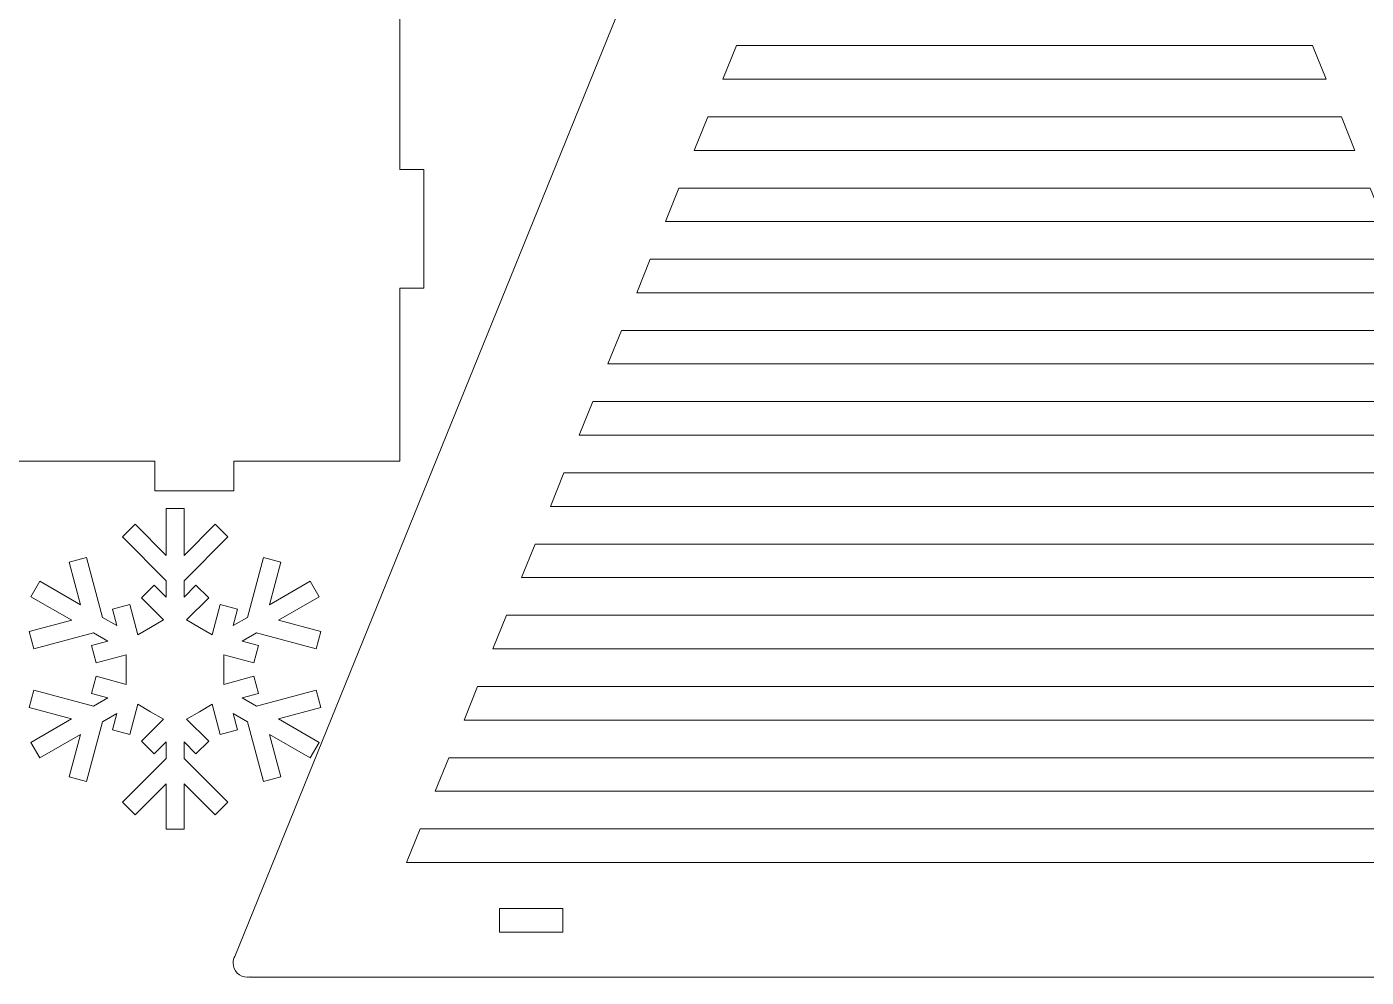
# Model space of a CAD drawing. Header units: centimetres. Extents: x -31 to 27.7, y -11 to 13.4.
# Drawn here: x -6.39 to 10.52, y -11 to 1.01 of the extents above; entities that cross this region are included whole.
import ezdxf

# ---------------------------------------------------------------- set-up
doc = ezdxf.new("R2010")
doc.units = ezdxf.units.CM
doc.header["$MEASUREMENT"] = 0
doc.layers.add('layer 1', color=7, linetype='Continuous')

msp = doc.modelspace()

# ---------------------------------------------------------------- linework, layer by layer
at = {"layer": 'layer 1', "lineweight": 9}
for points, knots in [([(-1.67571, 13.02571), (-1.67571, 13.02571), (-1.67571, 10.85327), (-1.67571, 10.85327), (-1.67571, 10.85327), (-1.67571, 10.85327), (-1.37571, 10.85327), (-1.37571, 10.85327), (-1.37571, 10.85327), (-1.37571, 10.85327), (-1.37571, 9.35327), (-1.37571, 9.35327), (-1.37571, 9.35327), (-1.37571, 9.35327), (-1.67571, 9.35327), (-1.67571, 9.35327), (-1.67571, 9.35327), (-1.67571, 9.35327), (-1.67571, 6.97005), (-1.67571, 6.97005), (-1.67571, 6.97005), (-1.67571, 6.97005), (-1.37571, 6.97005), (-1.37571, 6.97005), (-1.37571, 6.97005), (-1.37571, 6.47005), (-1.37571, 5.97005), (-1.37571, 5.47005), (-1.37571, 5.47005), (-1.37571, 5.47005), (-1.67571, 5.47005), (-1.67571, 5.47005), (-1.67571, 5.47005), (-1.67571, 5.47005), (-1.67571, 3.08684), (-1.67571, 3.08684), (-1.67571, 3.08684), (-1.67571, 3.08684), (-1.37571, 3.08684), (-1.37571, 3.08684), (-1.37571, 3.08684), (-1.37571, 2.58684), (-1.37571, 2.08684), (-1.37571, 1.58684), (-1.37571, 1.58684), (-1.37571, 1.58684), (-1.67571, 1.58684), (-1.67571, 1.58684), (-1.67571, 1.58684), (-1.67571, 1.58684), (-1.67571, -0.79638), (-1.67571, -0.79638), (-1.67571, -0.79638), (-1.67571, -0.79638), (-1.37571, -0.79638), (-1.37571, -0.79638), (-1.37571, -0.79638), (-1.37571, -0.79638), (-1.37571, -2.29638), (-1.37571, -2.29638), (-1.37571, -2.29638), (-1.37571, -2.29638), (-1.67571, -2.29638), (-1.67571, -2.29638), (-1.67571, -2.29638), (-1.67571, -2.29638), (-1.67571, -4.48057), (-1.67571, -4.48057), (-1.67571, -4.48057), (-1.67571, -4.48057), (-3.77071, -4.48057), (-3.77071, -4.48057), (-3.77071, -4.48057), (-3.77071, -4.48057), (-3.77071, -4.85631), (-3.77071, -4.85631), (-3.77071, -4.85631), (-3.77071, -4.85631), (-4.77071, -4.85631), (-4.77071, -4.85631), (-4.77071, -4.85631), (-4.77071, -4.85631), (-4.77071, -4.48057), (-4.77071, -4.48057), (-4.77071, -4.48057), (-4.77071, -4.48057), (-7.58071, -4.48057), (-7.58071, -4.48057), (-7.58071, -4.48057), (-7.58071, -4.48057), (-7.58071, -4.85631), (-7.58071, -4.85631), (-7.58071, -4.85631), (-7.58071, -4.85631), (-8.58071, -4.85631), (-8.58071, -4.85631), (-8.58071, -4.85631), (-8.58071, -4.85631), (-8.58071, -4.48057), (-8.58071, -4.48057), (-8.58071, -4.48057), (-8.58071, -4.48057), (-10.67571, -4.48057), (-10.67571, -4.48057), (-10.67571, -4.48057), (-10.67571, -4.48057), (-10.67571, -1.97187), (-10.67571, -1.97187), (-10.67571, -1.97187), (-10.67571, -1.97187), (-10.97967, -1.97187), (-10.97967, -1.97187), (-10.97967, -1.97187), (-11.18096, -1.96792), (-11.34425, -1.82772), (-11.34425, -1.62021), (-11.34425, -1.62021), (-11.34425, -1.4244), (-11.18116, -1.26567), (-10.97996, -1.26567), (-10.97996, -1.26567), (-10.97996, -1.26567), (-10.97967, -1.26567), (-10.97967, -1.26567), (-10.97967, -1.26567), (-10.97967, -1.26567), (-10.97967, -1.57187), (-10.97967, -1.57187), (-10.97967, -1.57187), (-10.97967, -1.57187), (-10.67571, -1.57187), (-10.67571, -1.57187), (-10.67571, -1.57187), (-10.67571, -1.57187), (-10.67571, 10.50675), (-10.67571, 10.50675), (-10.67571, 10.50675), (-10.67571, 10.50675), (-10.97967, 10.50675), (-10.97967, 10.50675), (-10.97967, 10.50675), (-11.18096, 10.5107), (-11.34425, 10.6509), (-11.34425, 10.85841), (-11.34425, 10.85841), (-11.34425, 11.05422), (-11.18116, 11.21295), (-10.97996, 11.21295), (-10.97996, 11.21295), (-10.97996, 11.21295), (-10.97967, 11.21295), (-10.97967, 11.21295), (-10.97967, 11.21295), (-10.97967, 11.21295), (-10.97967, 10.90675), (-10.97967, 10.90675), (-10.97967, 10.90675), (-10.97967, 10.90675), (-10.67571, 10.90675), (-10.67571, 10.90675), (-10.67571, 10.90675), (-10.67571, 10.90675), (-10.67571, 13.02571), (-10.67571, 13.02571), (-10.67571, 13.02571), (-10.67571, 13.02571), (-8.58071, 13.02571), (-8.58071, 13.02571), (-8.58071, 13.02571), (-8.58071, 13.02571), (-8.58071, 13.4132), (-8.58071, 13.4132), (-8.58071, 13.4132), (-8.58071, 13.4132), (-7.58071, 13.4132), (-7.58071, 13.4132), (-7.58071, 13.4132), (-7.58071, 13.4132), (-7.58071, 13.02571), (-7.58071, 13.02571), (-7.58071, 13.02571), (-7.58071, 13.02571), (-4.77071, 13.02571), (-4.77071, 13.02571), (-4.77071, 13.02571), (-4.77071, 13.02571), (-4.77071, 13.4132), (-4.77071, 13.4132), (-4.77071, 13.4132), (-4.77071, 13.4132), (-3.77071, 13.4132), (-3.77071, 13.4132), (-3.77071, 13.4132), (-3.77071, 13.4132), (-3.77071, 13.02571), (-3.77071, 13.02571), (-3.77071, 13.02571), (-3.77071, 13.02571), (-1.67571, 13.02571), (-1.67571, 13.02571)], [0, 0, 0, 0, 0.01960784, 0.01960784, 0.01960784, 0.01960784, 0.03921569, 0.03921569, 0.03921569, 0.03921569, 0.05882353, 0.05882353, 0.05882353, 0.05882353, 0.07843137, 0.07843137, 0.07843137, 0.07843137, 0.09803922, 0.09803922, 0.09803922, 0.09803922, 0.11764706, 0.11764706, 0.11764706, 0.11764706, 0.1372549, 0.1372549, 0.1372549, 0.1372549, 0.15686275, 0.15686275, 0.15686275, 0.15686275, 0.17647059, 0.17647059, 0.17647059, 0.17647059, 0.19607843, 0.19607843, 0.19607843, 0.19607843, 0.21568627, 0.21568627, 0.21568627, 0.21568627, 0.23529412, 0.23529412, 0.23529412, 0.23529412, 0.25490196, 0.25490196, 0.25490196, 0.25490196, 0.2745098, 0.2745098, 0.2745098, 0.2745098, 0.29411765, 0.29411765, 0.29411765, 0.29411765, 0.31372549, 0.31372549, 0.31372549, 0.31372549, 0.33333333, 0.33333333, 0.33333333, 0.33333333, 0.35294118, 0.35294118, 0.35294118, 0.35294118, 0.37254902, 0.37254902, 0.37254902, 0.37254902, 0.39215686, 0.39215686, 0.39215686, 0.39215686, 0.41176471, 0.41176471, 0.41176471, 0.41176471, 0.43137255, 0.43137255, 0.43137255, 0.43137255, 0.45098039, 0.45098039, 0.45098039, 0.45098039, 0.47058824, 0.47058824, 0.47058824, 0.47058824, 0.49019608, 0.49019608, 0.49019608, 0.49019608, 0.50980392, 0.50980392, 0.50980392, 0.50980392, 0.52941176, 0.52941176, 0.52941176, 0.52941176, 0.54901961, 0.54901961, 0.54901961, 0.54901961, 0.56862745, 0.56862745, 0.56862745, 0.56862745, 0.58823529, 0.58823529, 0.58823529, 0.58823529, 0.60784314, 0.60784314, 0.60784314, 0.60784314, 0.62745098, 0.62745098, 0.62745098, 0.62745098, 0.64705882, 0.64705882, 0.64705882, 0.64705882, 0.66666667, 0.66666667, 0.66666667, 0.66666667, 0.68627451, 0.68627451, 0.68627451, 0.68627451, 0.70588235, 0.70588235, 0.70588235, 0.70588235, 0.7254902, 0.7254902, 0.7254902, 0.7254902, 0.74509804, 0.74509804, 0.74509804, 0.74509804, 0.76470588, 0.76470588, 0.76470588, 0.76470588, 0.78431373, 0.78431373, 0.78431373, 0.78431373, 0.80392157, 0.80392157, 0.80392157, 0.80392157, 0.82352941, 0.82352941, 0.82352941, 0.82352941, 0.84313725, 0.84313725, 0.84313725, 0.84313725, 0.8627451, 0.8627451, 0.8627451, 0.8627451, 0.88235294, 0.88235294, 0.88235294, 0.88235294, 0.90196078, 0.90196078, 0.90196078, 0.90196078, 0.92156863, 0.92156863, 0.92156863, 0.92156863, 0.94117647, 0.94117647, 0.94117647, 0.94117647, 0.96078431, 0.96078431, 0.96078431, 0.96078431, 1, 1, 1, 1]), ([(-3.76182, -10.73579), (-3.76182, -10.73579), (5.17882, 11.29612), (5.17882, 11.29612), (5.17882, 11.29612), (5.34694, 11.71039), (5.7582, 12.00795), (6.21855, 12.00274), (6.21855, 12.00274), (6.67889, 12.00795), (7.09016, 11.71038), (7.25827, 11.29612), (7.25827, 11.29612), (7.25827, 11.29612), (16.20211, -10.74368), (16.20211, -10.74368), (16.20211, -10.74368), (16.20211, -10.74368), (16.20152, -10.74398), (16.20152, -10.74398), (16.20152, -10.74398), (16.21199, -10.76661), (16.21783, -10.79179), (16.21783, -10.81831), (16.21783, -10.81831), (16.21783, -10.91695), (16.13717, -10.99691), (16.03768, -10.99691), (16.03768, -10.99691), (16.03472, -10.99691), (16.03177, -10.99684), (16.02885, -10.9967), (16.02885, -10.9967), (16.02885, -10.9967), (16.02889, -10.99723), (16.02889, -10.99723), (16.02889, -10.99723), (16.02889, -10.99723), (-3.56811, -10.99723), (-3.56811, -10.99723), (-3.56811, -10.99723), (-3.56811, -10.99723), (-3.56974, -10.99404), (-3.56974, -10.99404), (-3.56974, -10.99404), (-3.58022, -10.99592), (-3.59102, -10.99691), (-3.60204, -10.99691), (-3.60204, -10.99691), (-3.70152, -10.99691), (-3.78218, -10.91695), (-3.78218, -10.81831), (-3.78218, -10.81831), (-3.78218, -10.78854), (-3.77482, -10.76047), (-3.76182, -10.73579)], [0, 0, 0, 0, 0.06666667, 0.06666667, 0.06666667, 0.06666667, 0.13333333, 0.13333333, 0.13333333, 0.13333333, 0.2, 0.2, 0.2, 0.2, 0.26666667, 0.26666667, 0.26666667, 0.26666667, 0.33333333, 0.33333333, 0.33333333, 0.33333333, 0.4, 0.4, 0.4, 0.4, 0.46666667, 0.46666667, 0.46666667, 0.46666667, 0.53333333, 0.53333333, 0.53333333, 0.53333333, 0.6, 0.6, 0.6, 0.6, 0.66666667, 0.66666667, 0.66666667, 0.66666667, 0.73333333, 0.73333333, 0.73333333, 0.73333333, 0.8, 0.8, 0.8, 0.8, 0.86666667, 0.86666667, 0.86666667, 0.86666667, 1, 1, 1, 1]), ([(2.57323, 0.76803), (2.57323, 0.76803), (9.84627, 0.76803), (9.84627, 0.76803), (9.84627, 0.76803), (9.84627, 0.76803), (10.01721, 0.3447), (10.01721, 0.3447), (10.01721, 0.3447), (10.01721, 0.3447), (2.40229, 0.3447), (2.40229, 0.3447), (2.40229, 0.3447), (2.40229, 0.3447), (2.57323, 0.76803), (2.57323, 0.76803)], [0, 0, 0, 0, 0.2, 0.2, 0.2, 0.2, 0.4, 0.4, 0.4, 0.4, 0.6, 0.6, 0.6, 0.6, 1, 1, 1, 1]), ([(2.2101, -0.13127), (2.2101, -0.13127), (10.2094, -0.13127), (10.2094, -0.13127), (10.2094, -0.13127), (10.2094, -0.13127), (10.38034, -0.5546), (10.38034, -0.5546), (10.38034, -0.5546), (10.38034, -0.5546), (2.03916, -0.5546), (2.03916, -0.5546), (2.03916, -0.5546), (2.03916, -0.5546), (2.2101, -0.13127), (2.2101, -0.13127)], [0, 0, 0, 0, 0.2, 0.2, 0.2, 0.2, 0.4, 0.4, 0.4, 0.4, 0.6, 0.6, 0.6, 0.6, 1, 1, 1, 1]), ([(1.84697, -1.03057), (1.84697, -1.03057), (10.57254, -1.03057), (10.57254, -1.03057), (10.57254, -1.03057), (10.57254, -1.03057), (10.74348, -1.4539), (10.74348, -1.4539), (10.74348, -1.4539), (10.74348, -1.4539), (1.67603, -1.4539), (1.67603, -1.4539), (1.67603, -1.4539), (1.67603, -1.4539), (1.84697, -1.03057), (1.84697, -1.03057)], [0, 0, 0, 0, 0.2, 0.2, 0.2, 0.2, 0.4, 0.4, 0.4, 0.4, 0.6, 0.6, 0.6, 0.6, 1, 1, 1, 1]), ([(1.48383, -1.92987), (1.48383, -1.92987), (10.93567, -1.92987), (10.93567, -1.92987), (10.93567, -1.92987), (10.93567, -1.92987), (11.10661, -2.3532), (11.10661, -2.3532), (11.10661, -2.3532), (11.10661, -2.3532), (1.31289, -2.3532), (1.31289, -2.3532), (1.31289, -2.3532), (1.31289, -2.3532), (1.48383, -1.92987), (1.48383, -1.92987)], [0, 0, 0, 0, 0.2, 0.2, 0.2, 0.2, 0.4, 0.4, 0.4, 0.4, 0.6, 0.6, 0.6, 0.6, 1, 1, 1, 1]), ([(1.1207, -2.82918), (1.1207, -2.82918), (11.29881, -2.82918), (11.29881, -2.82918), (11.29881, -2.82918), (11.29881, -2.82918), (11.46975, -3.25251), (11.46975, -3.25251), (11.46975, -3.25251), (11.46975, -3.25251), (0.94976, -3.25251), (0.94976, -3.25251), (0.94976, -3.25251), (0.94976, -3.25251), (1.1207, -2.82918), (1.1207, -2.82918)], [0, 0, 0, 0, 0.2, 0.2, 0.2, 0.2, 0.4, 0.4, 0.4, 0.4, 0.6, 0.6, 0.6, 0.6, 1, 1, 1, 1]), ([(0.75756, -3.72848), (0.75756, -3.72848), (11.66194, -3.72848), (11.66194, -3.72848), (11.66194, -3.72848), (11.66194, -3.72848), (11.83288, -4.15181), (11.83288, -4.15181), (11.83288, -4.15181), (11.83288, -4.15181), (0.58662, -4.15181), (0.58662, -4.15181), (0.58662, -4.15181), (0.58662, -4.15181), (0.75756, -3.72848), (0.75756, -3.72848)], [0, 0, 0, 0, 0.2, 0.2, 0.2, 0.2, 0.4, 0.4, 0.4, 0.4, 0.6, 0.6, 0.6, 0.6, 1, 1, 1, 1]), ([(0.39443, -4.62778), (0.39443, -4.62778), (12.02507, -4.62778), (12.02507, -4.62778), (12.02507, -4.62778), (12.02507, -4.62778), (12.19601, -5.05111), (12.19601, -5.05111), (12.19601, -5.05111), (12.19601, -5.05111), (0.22349, -5.05111), (0.22349, -5.05111), (0.22349, -5.05111), (0.22349, -5.05111), (0.39443, -4.62778), (0.39443, -4.62778)], [0, 0, 0, 0, 0.2, 0.2, 0.2, 0.2, 0.4, 0.4, 0.4, 0.4, 0.6, 0.6, 0.6, 0.6, 1, 1, 1, 1]), ([(0.0313, -5.52708), (0.0313, -5.52708), (12.38821, -5.52708), (12.38821, -5.52708), (12.38821, -5.52708), (12.38821, -5.52708), (12.55915, -5.95041), (12.55915, -5.95041), (12.55915, -5.95041), (12.55915, -5.95041), (-0.13964, -5.95041), (-0.13964, -5.95041), (-0.13964, -5.95041), (-0.13964, -5.95041), (0.0313, -5.52708), (0.0313, -5.52708)], [0, 0, 0, 0, 0.2, 0.2, 0.2, 0.2, 0.4, 0.4, 0.4, 0.4, 0.6, 0.6, 0.6, 0.6, 1, 1, 1, 1]), ([(-0.33184, -6.42638), (-0.33184, -6.42638), (12.75134, -6.42638), (12.75134, -6.42638), (12.75134, -6.42638), (12.75134, -6.42638), (12.92228, -6.84971), (12.92228, -6.84971), (12.92228, -6.84971), (12.92228, -6.84971), (-0.50278, -6.84971), (-0.50278, -6.84971), (-0.50278, -6.84971), (-0.50278, -6.84971), (-0.33184, -6.42638), (-0.33184, -6.42638)], [0, 0, 0, 0, 0.2, 0.2, 0.2, 0.2, 0.4, 0.4, 0.4, 0.4, 0.6, 0.6, 0.6, 0.6, 1, 1, 1, 1]), ([(-0.69498, -7.32569), (-0.69498, -7.32569), (13.11448, -7.32569), (13.11448, -7.32569), (13.11448, -7.32569), (13.11448, -7.32569), (13.28542, -7.74902), (13.28542, -7.74902), (13.28542, -7.74902), (13.28542, -7.74902), (-0.86591, -7.74902), (-0.86591, -7.74902), (-0.86591, -7.74902), (-0.86591, -7.74902), (-0.69498, -7.32569), (-0.69498, -7.32569)], [0, 0, 0, 0, 0.2, 0.2, 0.2, 0.2, 0.4, 0.4, 0.4, 0.4, 0.6, 0.6, 0.6, 0.6, 1, 1, 1, 1]), ([(-1.05811, -8.22499), (-1.05811, -8.22499), (13.47761, -8.22499), (13.47761, -8.22499), (13.47761, -8.22499), (13.47761, -8.22499), (13.64855, -8.64832), (13.64855, -8.64832), (13.64855, -8.64832), (13.64855, -8.64832), (-1.22905, -8.64832), (-1.22905, -8.64832), (-1.22905, -8.64832), (-1.22905, -8.64832), (-1.05811, -8.22499), (-1.05811, -8.22499)], [0, 0, 0, 0, 0.2, 0.2, 0.2, 0.2, 0.4, 0.4, 0.4, 0.4, 0.6, 0.6, 0.6, 0.6, 1, 1, 1, 1]), ([(-1.42124, -9.12429), (-1.42124, -9.12429), (13.84074, -9.12429), (13.84074, -9.12429), (13.84074, -9.12429), (13.84074, -9.12429), (14.01168, -9.54762), (14.01168, -9.54762), (14.01168, -9.54762), (14.01168, -9.54762), (-1.59218, -9.54762), (-1.59218, -9.54762), (-1.59218, -9.54762), (-1.59218, -9.54762), (-1.42124, -9.12429), (-1.42124, -9.12429)], [0, 0, 0, 0, 0.2, 0.2, 0.2, 0.2, 0.4, 0.4, 0.4, 0.4, 0.6, 0.6, 0.6, 0.6, 1, 1, 1, 1]), ([(-0.41943, -10.12782), (-0.41943, -10.12782), (0.38057, -10.12782), (0.38057, -10.12782), (0.38057, -10.12782), (0.38057, -10.12782), (0.38057, -10.42782), (0.38057, -10.42782), (0.38057, -10.42782), (0.38057, -10.42782), (-0.41943, -10.42782), (-0.41943, -10.42782), (-0.41943, -10.42782), (-0.41943, -10.42782), (-0.41943, -10.12782), (-0.41943, -10.12782)], [0, 0, 0, 0, 0.2, 0.2, 0.2, 0.2, 0.4, 0.4, 0.4, 0.4, 0.6, 0.6, 0.6, 0.6, 1, 1, 1, 1])]:
    msp.add_open_spline(points, degree=3, knots=knots, dxfattribs=at)
at = {"layer": 'layer 1', "color": 250, "lineweight": 9}
for points, knots in [([(27.71213, 11.75895), (27.71213, 11.75895), (18.77149, -10.27296), (18.77149, -10.27296), (18.77149, -10.27296), (18.60337, -10.68723), (18.19211, -10.98479), (17.73176, -10.97958), (17.73176, -10.97958), (17.27142, -10.98479), (16.86015, -10.68722), (16.69204, -10.27296), (16.69204, -10.27296), (16.69204, -10.27296), (7.7482, 11.76684), (7.7482, 11.76684), (7.7482, 11.76684), (7.7482, 11.76684), (7.74879, 11.76714), (7.74879, 11.76714), (7.74879, 11.76714), (7.73832, 11.78977), (7.73248, 11.81495), (7.73248, 11.84147), (7.73248, 11.84147), (7.73248, 11.94011), (7.81314, 12.02007), (7.91263, 12.02007), (7.91263, 12.02007), (7.91559, 12.02007), (7.91854, 12.02), (7.92146, 12.01986), (7.92146, 12.01986), (7.92146, 12.01986), (7.92142, 12.02039), (7.92142, 12.02039), (7.92142, 12.02039), (7.92142, 12.02039), (27.51842, 12.02039), (27.51842, 12.02039), (27.51842, 12.02039), (27.51842, 12.02039), (27.52005, 12.0172), (27.52005, 12.0172), (27.52005, 12.0172), (27.53053, 12.01908), (27.54133, 12.02007), (27.55235, 12.02007), (27.55235, 12.02007), (27.65183, 12.02007), (27.73249, 11.94011), (27.73249, 11.84147), (27.73249, 11.84147), (27.73249, 11.8117), (27.72513, 11.78363), (27.71213, 11.75895)], [0, 0, 0, 0, 0.06666667, 0.06666667, 0.06666667, 0.06666667, 0.13333333, 0.13333333, 0.13333333, 0.13333333, 0.2, 0.2, 0.2, 0.2, 0.26666667, 0.26666667, 0.26666667, 0.26666667, 0.33333333, 0.33333333, 0.33333333, 0.33333333, 0.4, 0.4, 0.4, 0.4, 0.46666667, 0.46666667, 0.46666667, 0.46666667, 0.53333333, 0.53333333, 0.53333333, 0.53333333, 0.6, 0.6, 0.6, 0.6, 0.66666667, 0.66666667, 0.66666667, 0.66666667, 0.73333333, 0.73333333, 0.73333333, 0.73333333, 0.8, 0.8, 0.8, 0.8, 0.86666667, 0.86666667, 0.86666667, 0.86666667, 1, 1, 1, 1]), ([(-4.40145, -9.12899), (-4.40145, -9.12899), (-4.62797, -9.12899), (-4.62797, -9.12899), (-4.62797, -9.12899), (-4.62797, -9.12899), (-4.62797, -8.55356), (-4.62797, -8.55356), (-4.62797, -8.55356), (-4.62797, -8.55356), (-5.01989, -8.94553), (-5.01989, -8.94553), (-5.01989, -8.94553), (-5.01989, -8.94553), (-5.18002, -8.78537), (-5.18002, -8.78537), (-5.18002, -8.78537), (-5.18002, -8.78537), (-4.62797, -8.23334), (-4.62797, -8.23334), (-4.62797, -8.23334), (-4.62797, -8.23334), (-4.62797, -8.02558), (-4.62797, -8.02558), (-4.62797, -8.02558), (-4.62797, -8.02558), (-4.77924, -8.17685), (-4.77924, -8.17685), (-4.77924, -8.17685), (-4.77924, -8.17685), (-4.93937, -8.01674), (-4.93937, -8.01674), (-4.93937, -8.01674), (-4.93937, -8.01674), (-4.66024, -7.73757), (-4.66024, -7.73757), (-4.66024, -7.73757), (-4.66024, -7.73757), (-4.82238, -7.64396), (-4.82238, -7.64396), (-4.82238, -7.64396), (-4.82238, -7.64396), (-4.98431, -7.55051), (-4.98431, -7.55051), (-4.98431, -7.55051), (-4.98431, -7.55051), (-5.08644, -7.93175), (-5.08644, -7.93175), (-5.08644, -7.93175), (-5.08644, -7.93175), (-5.30496, -7.87334), (-5.30496, -7.87334), (-5.30496, -7.87334), (-5.30496, -7.87334), (-5.24943, -7.66614), (-5.24943, -7.66614), (-5.24943, -7.66614), (-5.24943, -7.66614), (-5.42968, -7.77023), (-5.42968, -7.77023), (-5.42968, -7.77023), (-5.42968, -7.77023), (-5.6318, -8.52449), (-5.6318, -8.52449), (-5.6318, -8.52449), (-5.6318, -8.52449), (-5.85034, -8.46611), (-5.85034, -8.46611), (-5.85034, -8.46611), (-5.85034, -8.46611), (-5.70672, -7.93018), (-5.70672, -7.93018), (-5.70672, -7.93018), (-5.70672, -7.93018), (-6.22064, -8.22689), (-6.22064, -8.22689), (-6.22064, -8.22689), (-6.22064, -8.22689), (-6.33391, -8.03135), (-6.33391, -8.03135), (-6.33391, -8.03135), (-6.33391, -8.03135), (-5.81968, -7.73446), (-5.81968, -7.73446), (-5.81968, -7.73446), (-5.81968, -7.73446), (-6.35552, -7.59091), (-6.35552, -7.59091), (-6.35552, -7.59091), (-6.35552, -7.59091), (-6.29712, -7.37239), (-6.29712, -7.37239), (-6.29712, -7.37239), (-6.29712, -7.37239), (-5.54267, -7.57451), (-5.54267, -7.57451), (-5.54267, -7.57451), (-5.54267, -7.57451), (-5.36239, -7.47044), (-5.36239, -7.47044), (-5.36239, -7.47044), (-5.36239, -7.47044), (-5.56948, -7.41497), (-5.56948, -7.41497), (-5.56948, -7.41497), (-5.56948, -7.41497), (-5.51111, -7.19645), (-5.51111, -7.19645), (-5.51111, -7.19645), (-5.51111, -7.19645), (-5.12999, -7.29855), (-5.12999, -7.29855), (-5.12999, -7.29855), (-5.12999, -7.29855), (-5.12999, -7.11147), (-5.12999, -7.11147), (-5.12999, -7.11147), (-5.12999, -7.11147), (-5.12999, -6.92443), (-5.12999, -6.92443), (-5.12999, -6.92443), (-5.12999, -6.92443), (-5.51111, -7.02654), (-5.51111, -7.02654), (-5.51111, -7.02654), (-5.51111, -7.02654), (-5.56948, -6.80804), (-5.56948, -6.80804), (-5.56948, -6.80804), (-5.56948, -6.80804), (-5.36212, -6.75243), (-5.36212, -6.75243), (-5.36212, -6.75243), (-5.36212, -6.75243), (-5.54241, -6.6484), (-5.54241, -6.6484), (-5.54241, -6.6484), (-5.54241, -6.6484), (-6.29712, -6.85061), (-6.29712, -6.85061), (-6.29712, -6.85061), (-6.29712, -6.85061), (-6.35552, -6.63209), (-6.35552, -6.63209), (-6.35552, -6.63209), (-6.35552, -6.63209), (-5.81939, -6.48845), (-5.81939, -6.48845), (-5.81939, -6.48845), (-5.81939, -6.48845), (-6.33348, -6.19166), (-6.33348, -6.19166), (-6.33348, -6.19166), (-6.33348, -6.19166), (-6.22113, -5.99609), (-6.22113, -5.99609), (-6.22113, -5.99609), (-6.22113, -5.99609), (-5.70664, -6.29316), (-5.70664, -6.29316), (-5.70664, -6.29316), (-5.70664, -6.29316), (-5.85034, -5.75685), (-5.85034, -5.75685), (-5.85034, -5.75685), (-5.85034, -5.75685), (-5.6318, -5.69848), (-5.6318, -5.69848), (-5.6318, -5.69848), (-5.6318, -5.69848), (-5.42959, -6.45309), (-5.42959, -6.45309), (-5.42959, -6.45309), (-5.42959, -6.45309), (-5.24935, -6.55715), (-5.24935, -6.55715), (-5.24935, -6.55715), (-5.24935, -6.55715), (-5.30496, -6.34959), (-5.30496, -6.34959), (-5.30496, -6.34959), (-5.30496, -6.34959), (-5.08644, -6.29122), (-5.08644, -6.29122), (-5.08644, -6.29122), (-5.08644, -6.29122), (-4.98433, -6.67247), (-4.98433, -6.67247), (-4.98433, -6.67247), (-4.98433, -6.67247), (-4.82238, -6.57899), (-4.82238, -6.57899), (-4.82238, -6.57899), (-4.82238, -6.57899), (-4.66024, -6.48539), (-4.66024, -6.48539), (-4.66024, -6.48539), (-4.66024, -6.48539), (-4.93937, -6.20626), (-4.93937, -6.20626), (-4.93937, -6.20626), (-4.93937, -6.20626), (-4.77924, -6.04612), (-4.77924, -6.04612), (-4.77924, -6.04612), (-4.77924, -6.04612), (-4.62797, -6.19746), (-4.62797, -6.19746), (-4.62797, -6.19746), (-4.62797, -6.19746), (-4.62797, -5.98964), (-4.62797, -5.98964), (-4.62797, -5.98964), (-4.62797, -5.98964), (-5.18002, -5.43762), (-5.18002, -5.43762), (-5.18002, -5.43762), (-5.18002, -5.43762), (-5.01989, -5.27747), (-5.01989, -5.27747), (-5.01989, -5.27747), (-5.01989, -5.27747), (-4.62797, -5.66937), (-4.62797, -5.66937), (-4.62797, -5.66937), (-4.62797, -5.66937), (-4.62797, -5.07624), (-4.62797, -5.07624), (-4.62797, -5.07624), (-4.62797, -5.07624), (-4.40145, -5.07624), (-4.40145, -5.07624), (-4.40145, -5.07624), (-4.40145, -5.07624), (-4.40145, -5.66937), (-4.40145, -5.66937), (-4.40145, -5.66937), (-4.40145, -5.66937), (-4.00954, -5.27747), (-4.00954, -5.27747), (-4.00954, -5.27747), (-4.00954, -5.27747), (-3.84941, -5.43762), (-3.84941, -5.43762), (-3.84941, -5.43762), (-3.84941, -5.43762), (-4.40145, -5.98964), (-4.40145, -5.98964), (-4.40145, -5.98964), (-4.40145, -5.98964), (-4.40145, -6.19746), (-4.40145, -6.19746), (-4.40145, -6.19746), (-4.40145, -6.19746), (-4.25019, -6.04612), (-4.25019, -6.04612), (-4.25019, -6.04612), (-4.25019, -6.04612), (-4.09006, -6.20626), (-4.09006, -6.20626), (-4.09006, -6.20626), (-4.09006, -6.20626), (-4.36917, -6.48539), (-4.36917, -6.48539), (-4.36917, -6.48539), (-4.36917, -6.48539), (-4.20708, -6.57899), (-4.20708, -6.57899), (-4.20708, -6.57899), (-4.20708, -6.57899), (-4.04517, -6.67247), (-4.04517, -6.67247), (-4.04517, -6.67247), (-4.04517, -6.67247), (-3.94297, -6.29122), (-3.94297, -6.29122), (-3.94297, -6.29122), (-3.94297, -6.29122), (-3.72447, -6.34959), (-3.72447, -6.34959), (-3.72447, -6.34959), (-3.72447, -6.34959), (-3.7801, -6.55715), (-3.7801, -6.55715), (-3.7801, -6.55715), (-3.7801, -6.55715), (-3.5998, -6.45309), (-3.5998, -6.45309), (-3.5998, -6.45309), (-3.5998, -6.45309), (-3.39763, -5.69848), (-3.39763, -5.69848), (-3.39763, -5.69848), (-3.39763, -5.69848), (-3.17909, -5.75685), (-3.17909, -5.75685), (-3.17909, -5.75685), (-3.17909, -5.75685), (-3.32281, -6.29316), (-3.32281, -6.29316), (-3.32281, -6.29316), (-3.32281, -6.29316), (-2.80832, -5.99609), (-2.80832, -5.99609), (-2.80832, -5.99609), (-2.80832, -5.99609), (-2.69598, -6.19166), (-2.69598, -6.19166), (-2.69598, -6.19166), (-2.69598, -6.19166), (-3.21004, -6.48845), (-3.21004, -6.48845), (-3.21004, -6.48845), (-3.21004, -6.48845), (-2.67393, -6.63209), (-2.67393, -6.63209), (-2.67393, -6.63209), (-2.67393, -6.63209), (-2.73232, -6.85061), (-2.73232, -6.85061), (-2.73232, -6.85061), (-2.73232, -6.85061), (-3.48705, -6.6484), (-3.48705, -6.6484), (-3.48705, -6.6484), (-3.48705, -6.6484), (-3.66729, -6.75243), (-3.66729, -6.75243), (-3.66729, -6.75243), (-3.66729, -6.75243), (-3.45996, -6.80804), (-3.45996, -6.80804), (-3.45996, -6.80804), (-3.45996, -6.80804), (-3.51835, -7.02654), (-3.51835, -7.02654), (-3.51835, -7.02654), (-3.51835, -7.02654), (-3.89943, -6.92443), (-3.89943, -6.92443), (-3.89943, -6.92443), (-3.89943, -6.92443), (-3.89943, -7.11147), (-3.89943, -7.11147), (-3.89943, -7.11147), (-3.89943, -7.11147), (-3.89943, -7.29855), (-3.89943, -7.29855), (-3.89943, -7.29855), (-3.89943, -7.29855), (-3.51835, -7.19645), (-3.51835, -7.19645), (-3.51835, -7.19645), (-3.51835, -7.19645), (-3.45996, -7.41497), (-3.45996, -7.41497), (-3.45996, -7.41497), (-3.45996, -7.41497), (-3.66705, -7.47044), (-3.66705, -7.47044), (-3.66705, -7.47044), (-3.66705, -7.47044), (-3.48676, -7.57451), (-3.48676, -7.57451), (-3.48676, -7.57451), (-3.48676, -7.57451), (-2.73234, -7.37239), (-2.73234, -7.37239), (-2.73234, -7.37239), (-2.73234, -7.37239), (-2.67393, -7.59091), (-2.67393, -7.59091), (-2.67393, -7.59091), (-2.67393, -7.59091), (-3.20978, -7.73446), (-3.20978, -7.73446), (-3.20978, -7.73446), (-3.20978, -7.73446), (-2.69555, -8.03135), (-2.69555, -8.03135), (-2.69555, -8.03135), (-2.69555, -8.03135), (-2.80879, -8.22689), (-2.80879, -8.22689), (-2.80879, -8.22689), (-2.80879, -8.22689), (-3.32271, -7.93018), (-3.32271, -7.93018), (-3.32271, -7.93018), (-3.32271, -7.93018), (-3.17909, -8.46611), (-3.17909, -8.46611), (-3.17909, -8.46611), (-3.17909, -8.46611), (-3.39763, -8.52449), (-3.39763, -8.52449), (-3.39763, -8.52449), (-3.39763, -8.52449), (-3.59974, -7.77023), (-3.59974, -7.77023), (-3.59974, -7.77023), (-3.59974, -7.77023), (-3.78, -7.66614), (-3.78, -7.66614), (-3.78, -7.66614), (-3.78, -7.66614), (-3.72447, -7.87334), (-3.72447, -7.87334), (-3.72447, -7.87334), (-3.72447, -7.87334), (-3.94297, -7.93175), (-3.94297, -7.93175), (-3.94297, -7.93175), (-3.94297, -7.93175), (-4.04517, -7.55051), (-4.04517, -7.55051), (-4.04517, -7.55051), (-4.04517, -7.55051), (-4.20708, -7.64396), (-4.20708, -7.64396), (-4.20708, -7.64396), (-4.20708, -7.64396), (-4.36917, -7.73757), (-4.36917, -7.73757), (-4.36917, -7.73757), (-4.36917, -7.73757), (-4.09006, -8.01674), (-4.09006, -8.01674), (-4.09006, -8.01674), (-4.09006, -8.01674), (-4.25019, -8.17685), (-4.25019, -8.17685), (-4.25019, -8.17685), (-4.25019, -8.17685), (-4.40145, -8.02558), (-4.40145, -8.02558), (-4.40145, -8.02558), (-4.40145, -8.02558), (-4.40145, -8.23334), (-4.40145, -8.23334), (-4.40145, -8.23334), (-4.40145, -8.23334), (-3.84941, -8.78537), (-3.84941, -8.78537), (-3.84941, -8.78537), (-3.84941, -8.78537), (-4.00954, -8.94553), (-4.00954, -8.94553), (-4.00954, -8.94553), (-4.00954, -8.94553), (-4.40145, -8.55356), (-4.40145, -8.55356), (-4.40145, -8.55356), (-4.40145, -8.55356), (-4.40145, -9.12899), (-4.40145, -9.12899)], [0, 0, 0, 0, 0.00869565, 0.00869565, 0.00869565, 0.00869565, 0.0173913, 0.0173913, 0.0173913, 0.0173913, 0.02608696, 0.02608696, 0.02608696, 0.02608696, 0.03478261, 0.03478261, 0.03478261, 0.03478261, 0.04347826, 0.04347826, 0.04347826, 0.04347826, 0.05217391, 0.05217391, 0.05217391, 0.05217391, 0.06086957, 0.06086957, 0.06086957, 0.06086957, 0.06956522, 0.06956522, 0.06956522, 0.06956522, 0.07826087, 0.07826087, 0.07826087, 0.07826087, 0.08695652, 0.08695652, 0.08695652, 0.08695652, 0.09565217, 0.09565217, 0.09565217, 0.09565217, 0.10434783, 0.10434783, 0.10434783, 0.10434783, 0.11304348, 0.11304348, 0.11304348, 0.11304348, 0.12173913, 0.12173913, 0.12173913, 0.12173913, 0.13043478, 0.13043478, 0.13043478, 0.13043478, 0.13913043, 0.13913043, 0.13913043, 0.13913043, 0.14782609, 0.14782609, 0.14782609, 0.14782609, 0.15652174, 0.15652174, 0.15652174, 0.15652174, 0.16521739, 0.16521739, 0.16521739, 0.16521739, 0.17391304, 0.17391304, 0.17391304, 0.17391304, 0.1826087, 0.1826087, 0.1826087, 0.1826087, 0.19130435, 0.19130435, 0.19130435, 0.19130435, 0.2, 0.2, 0.2, 0.2, 0.20869565, 0.20869565, 0.20869565, 0.20869565, 0.2173913, 0.2173913, 0.2173913, 0.2173913, 0.22608696, 0.22608696, 0.22608696, 0.22608696, 0.23478261, 0.23478261, 0.23478261, 0.23478261, 0.24347826, 0.24347826, 0.24347826, 0.24347826, 0.25217391, 0.25217391, 0.25217391, 0.25217391, 0.26086957, 0.26086957, 0.26086957, 0.26086957, 0.26956522, 0.26956522, 0.26956522, 0.26956522, 0.27826087, 0.27826087, 0.27826087, 0.27826087, 0.28695652, 0.28695652, 0.28695652, 0.28695652, 0.29565217, 0.29565217, 0.29565217, 0.29565217, 0.30434783, 0.30434783, 0.30434783, 0.30434783, 0.31304348, 0.31304348, 0.31304348, 0.31304348, 0.32173913, 0.32173913, 0.32173913, 0.32173913, 0.33043478, 0.33043478, 0.33043478, 0.33043478, 0.33913043, 0.33913043, 0.33913043, 0.33913043, 0.34782609, 0.34782609, 0.34782609, 0.34782609, 0.35652174, 0.35652174, 0.35652174, 0.35652174, 0.36521739, 0.36521739, 0.36521739, 0.36521739, 0.37391304, 0.37391304, 0.37391304, 0.37391304, 0.3826087, 0.3826087, 0.3826087, 0.3826087, 0.39130435, 0.39130435, 0.39130435, 0.39130435, 0.4, 0.4, 0.4, 0.4, 0.40869565, 0.40869565, 0.40869565, 0.40869565, 0.4173913, 0.4173913, 0.4173913, 0.4173913, 0.42608696, 0.42608696, 0.42608696, 0.42608696, 0.43478261, 0.43478261, 0.43478261, 0.43478261, 0.44347826, 0.44347826, 0.44347826, 0.44347826, 0.45217391, 0.45217391, 0.45217391, 0.45217391, 0.46086957, 0.46086957, 0.46086957, 0.46086957, 0.46956522, 0.46956522, 0.46956522, 0.46956522, 0.47826087, 0.47826087, 0.47826087, 0.47826087, 0.48695652, 0.48695652, 0.48695652, 0.48695652, 0.49565217, 0.49565217, 0.49565217, 0.49565217, 0.50434783, 0.50434783, 0.50434783, 0.50434783, 0.51304348, 0.51304348, 0.51304348, 0.51304348, 0.52173913, 0.52173913, 0.52173913, 0.52173913, 0.53043478, 0.53043478, 0.53043478, 0.53043478, 0.53913043, 0.53913043, 0.53913043, 0.53913043, 0.54782609, 0.54782609, 0.54782609, 0.54782609, 0.55652174, 0.55652174, 0.55652174, 0.55652174, 0.56521739, 0.56521739, 0.56521739, 0.56521739, 0.57391304, 0.57391304, 0.57391304, 0.57391304, 0.5826087, 0.5826087, 0.5826087, 0.5826087, 0.59130435, 0.59130435, 0.59130435, 0.59130435, 0.6, 0.6, 0.6, 0.6, 0.60869565, 0.60869565, 0.60869565, 0.60869565, 0.6173913, 0.6173913, 0.6173913, 0.6173913, 0.62608696, 0.62608696, 0.62608696, 0.62608696, 0.63478261, 0.63478261, 0.63478261, 0.63478261, 0.64347826, 0.64347826, 0.64347826, 0.64347826, 0.65217391, 0.65217391, 0.65217391, 0.65217391, 0.66086957, 0.66086957, 0.66086957, 0.66086957, 0.66956522, 0.66956522, 0.66956522, 0.66956522, 0.67826087, 0.67826087, 0.67826087, 0.67826087, 0.68695652, 0.68695652, 0.68695652, 0.68695652, 0.69565217, 0.69565217, 0.69565217, 0.69565217, 0.70434783, 0.70434783, 0.70434783, 0.70434783, 0.71304348, 0.71304348, 0.71304348, 0.71304348, 0.72173913, 0.72173913, 0.72173913, 0.72173913, 0.73043478, 0.73043478, 0.73043478, 0.73043478, 0.73913043, 0.73913043, 0.73913043, 0.73913043, 0.74782609, 0.74782609, 0.74782609, 0.74782609, 0.75652174, 0.75652174, 0.75652174, 0.75652174, 0.76521739, 0.76521739, 0.76521739, 0.76521739, 0.77391304, 0.77391304, 0.77391304, 0.77391304, 0.7826087, 0.7826087, 0.7826087, 0.7826087, 0.79130435, 0.79130435, 0.79130435, 0.79130435, 0.8, 0.8, 0.8, 0.8, 0.80869565, 0.80869565, 0.80869565, 0.80869565, 0.8173913, 0.8173913, 0.8173913, 0.8173913, 0.82608696, 0.82608696, 0.82608696, 0.82608696, 0.83478261, 0.83478261, 0.83478261, 0.83478261, 0.84347826, 0.84347826, 0.84347826, 0.84347826, 0.85217391, 0.85217391, 0.85217391, 0.85217391, 0.86086957, 0.86086957, 0.86086957, 0.86086957, 0.86956522, 0.86956522, 0.86956522, 0.86956522, 0.87826087, 0.87826087, 0.87826087, 0.87826087, 0.88695652, 0.88695652, 0.88695652, 0.88695652, 0.89565217, 0.89565217, 0.89565217, 0.89565217, 0.90434783, 0.90434783, 0.90434783, 0.90434783, 0.91304348, 0.91304348, 0.91304348, 0.91304348, 0.92173913, 0.92173913, 0.92173913, 0.92173913, 0.93043478, 0.93043478, 0.93043478, 0.93043478, 0.93913043, 0.93913043, 0.93913043, 0.93913043, 0.94782609, 0.94782609, 0.94782609, 0.94782609, 0.95652174, 0.95652174, 0.95652174, 0.95652174, 0.96521739, 0.96521739, 0.96521739, 0.96521739, 0.97391304, 0.97391304, 0.97391304, 0.97391304, 0.9826087, 0.9826087, 0.9826087, 0.9826087, 1, 1, 1, 1])]:
    msp.add_open_spline(points, degree=3, knots=knots, dxfattribs=at)

doc.saveas('drawing.dxf')
